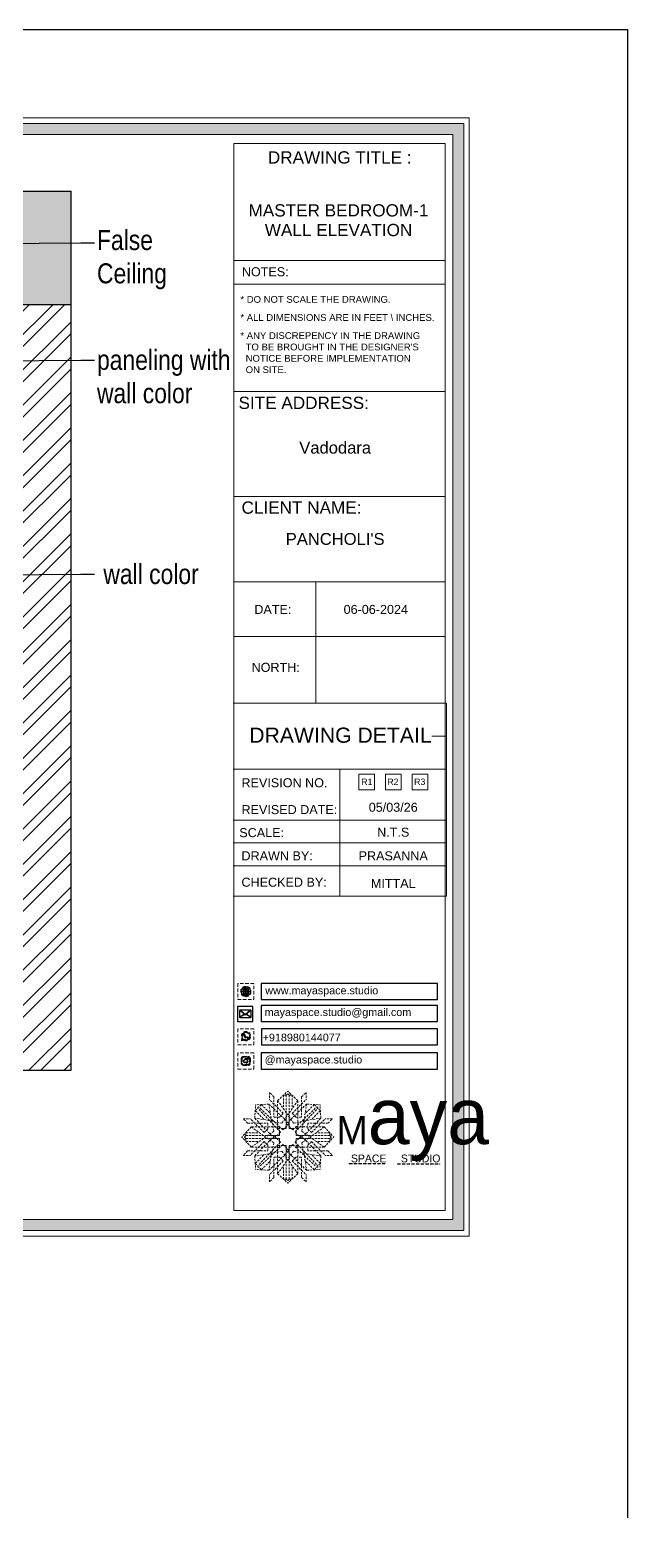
# Model space of a CAD drawing. Header units: millimetres. Extents: x 56222 to 3066687, y -650199 to -121287.
# Drawn here: x 131977 to 132066.8, y -183222.1 to -182999.6 of the extents above; entities that cross this region are included whole.
import ezdxf
from ezdxf import colors
from ezdxf.entities.mleader import LeaderData, LeaderLine
from ezdxf.enums import TextEntityAlignment as Align
from ezdxf.math import Vec2, Vec3

# ---------------------------------------------------------------- set-up
doc = ezdxf.new("R2010")
doc.units = ezdxf.units.MM
doc.header["$MEASUREMENT"] = 0
doc.linetypes.add('DASHEDX2', pattern=[1.5, 1, -0.5])
doc.layers.add('AR HATCH-7', color=7, linetype='Continuous')
for name, color, linetype, lineweight in [('Dimension', 10, 'DASHEDX2', 20), ('NAME PLATE', 7, 'Continuous', 25), ('SECTION ( SLAB PLine )', 104, 'Continuous', 30), ('Text', 7, 'Continuous', 15), ('TILE', 14, 'Continuous', 9), ('XX~SLAB ( BEAM )~ ( DIM )', 7, 'Continuous', 9)]:
    doc.layers.add(name, color=color, linetype=linetype, lineweight=lineweight)
doc.styles.add('Arial', font='arial.ttf')
doc.styles.get("Standard").update_dxf_attribs({"font": 'arial.ttf', "height": 6})
doc.styles.add('style4', font='ARIALN.TTF')

# ---------------------------------------------------------------- blocks, each defined once
blk = doc.blocks.new('FSFSF')
at = {"color": 42, "lineweight": 5, "true_color": 0xe0ac11}
for p, q in [((28600.03, 143.51), (28600.03, 140.16)), ((28602.15, 141.41), (28600.03, 143.51)), ((28606.47, 133.76), (28600.03, 140.16)), ((28602.15, 141.41), (28602.15, 131.95)), ((28603.86, 139.69), (28608.58, 144.08)), ((28603.86, 126.58), (28603.86, 139.69)), ((28603.86, 139.69), (28608.58, 133.02)), ((28607.9, 142.22), (28606.58, 142.22)), ((28606.58, 142.22), (28606.58, 135.84)), ((28607.9, 142.22), (28608.58, 142.85)), ((28607.9, 142.22), (28607.9, 126.58)), ((28613.31, 139.69), (28608.58, 144.08)), ((28609.27, 142.22), (28608.59, 142.85)), ((28613.31, 139.69), (28608.59, 133.02)), ((28609.27, 142.22), (28609.27, 126.58)), ((28609.27, 142.22), (28610.59, 142.22)), ((28610.59, 142.22), (28610.59, 135.84)), ((28610.7, 133.76), (28617.14, 140.16)), ((28613.31, 126.58), (28613.31, 139.69)), ((28615.02, 141.41), (28617.14, 143.51)), ((28615.02, 141.41), (28615.02, 131.95)), ((28617.14, 143.51), (28617.14, 140.16)), ((28593.19, 131.45), (28593.54, 137.71)), ((28593.19, 131.45), (28601.69, 122.67)), ((28601.25, 130.22), (28593.19, 131.45)), ((28593.39, 135), (28594.56, 136.12)), ((28593.39, 135), (28597.6, 130.78)), ((28599.8, 138.06), (28593.54, 137.71)), ((28595.12, 136.69), (28594.53, 136.69)), ((28594.56, 136.12), (28594.56, 136.71)), ((28605.17, 124.98), (28594.56, 136.12)), ((28596.24, 137.86), (28595.12, 136.69)), ((28606.27, 126.08), (28595.12, 136.69)), ((28596.24, 137.86), (28600.47, 133.65)), ((28601.03, 130), (28599.8, 138.06)), ((28599.8, 138.05), (28608.58, 129.56)), ((28604.75, 131.95), (28602.15, 131.95)), ((28606.47, 133.76), (28604.75, 131.95)), ((28605.86, 129.18), (28608.58, 133.02)), ((28617.37, 138.05), (28608.59, 129.56)), ((28611.31, 129.18), (28608.59, 133.02)), ((28610.7, 133.76), (28612.42, 131.95)), ((28610.9, 126.08), (28622.05, 136.69)), ((28612.02, 124.98), (28622.62, 136.12)), ((28612.42, 131.95), (28615.02, 131.95)), ((28623.99, 131.45), (28615.5, 122.67)), ((28615.94, 130.22), (28624, 131.45)), ((28616.14, 130), (28617.37, 138.06)), ((28620.93, 137.86), (28616.7, 133.65)), ((28617.37, 138.06), (28623.63, 137.71)), ((28623.8, 135), (28619.59, 130.78)), ((28620.93, 137.86), (28622.05, 136.69)), ((28622.05, 136.69), (28622.64, 136.69)), ((28622.62, 136.12), (28622.62, 136.71)), ((28623.8, 135), (28622.62, 136.12)), ((28624, 131.45), (28623.65, 137.71)), ((28591.56, 127.39), (28587.17, 122.66)), ((28587.73, 131.22), (28591.08, 131.22)), ((28589.84, 129.1), (28587.73, 131.22)), ((28589.03, 123.35), (28589.03, 124.67)), ((28589.03, 124.67), (28595.4, 124.67)), ((28589.84, 129.1), (28599.29, 129.1)), ((28597.49, 124.78), (28591.08, 131.22)), ((28604.66, 127.39), (28591.56, 127.39)), ((28591.56, 127.39), (28598.23, 122.67)), ((28597.49, 124.78), (28599.29, 126.5)), ((28602.07, 125.39), (28598.23, 122.67)), ((28599.29, 126.5), (28599.29, 129.1)), ((28605.86, 129.18), (28601.03, 130)), ((28602.07, 125.39), (28601.25, 130.22)), ((28605.17, 124.98), (28602.97, 122.67)), ((28603.68, 126.54), (28603.68, 127.39)), ((28604.66, 126.54), (28603.68, 126.54)), ((28604.71, 127.57), (28603.86, 127.57)), ((28607.9, 126.58), (28603.86, 126.58)), ((28604.66, 123.35), (28604.66, 127.39)), ((28604.7, 126.58), (28604.71, 127.57)), ((28606.27, 126.08), (28608.58, 128.27)), ((28607.9, 128.92), (28608.58, 129.56)), ((28607.9, 128.92), (28608.58, 128.27)), ((28609.27, 128.92), (28608.59, 129.56)), ((28609.27, 128.92), (28608.59, 128.27)), ((28610.9, 126.08), (28608.59, 128.27)), ((28609.27, 126.58), (28613.31, 126.58)), ((28611.31, 129.18), (28616.14, 130)), ((28612.02, 124.98), (28614.21, 122.67)), ((28612.46, 126.58), (28612.46, 127.57)), ((28612.46, 127.57), (28613.31, 127.57)), ((28612.52, 123.35), (28612.52, 127.39)), ((28612.52, 127.39), (28625.63, 127.39)), ((28612.52, 126.54), (28613.51, 126.54)), ((28613.51, 126.54), (28613.51, 127.39)), ((28615.12, 125.39), (28615.94, 130.22)), ((28615.12, 125.39), (28618.96, 122.67)), ((28627.34, 129.1), (28617.89, 129.1)), ((28617.89, 126.5), (28617.89, 129.1)), ((28619.7, 124.78), (28617.89, 126.5)), ((28625.63, 127.39), (28618.96, 122.67)), ((28619.7, 124.78), (28626.1, 131.22)), ((28628.16, 124.67), (28621.78, 124.67)), ((28625.63, 127.39), (28630.02, 122.66)), ((28629.45, 131.22), (28626.1, 131.22)), ((28627.34, 129.1), (28629.45, 131.22)), ((28628.16, 123.35), (28628.16, 124.67)), ((28591.56, 117.94), (28587.17, 122.66)), ((28589.03, 123.35), (28588.4, 122.67)), ((28589.03, 121.98), (28588.4, 122.65)), ((28589.03, 123.35), (28604.66, 123.35)), ((28589.03, 121.98), (28604.66, 121.98)), ((28589.03, 121.98), (28589.03, 120.66)), ((28589.03, 120.66), (28595.4, 120.66)), ((28597.49, 120.54), (28591.08, 114.11)), ((28591.56, 117.94), (28598.23, 122.65)), ((28604.66, 117.94), (28591.56, 117.94)), ((28593.19, 113.88), (28601.69, 122.65)), ((28605.17, 120.35), (28594.56, 109.2)), ((28606.27, 119.15), (28595.12, 108.54)), ((28597.49, 120.54), (28599.29, 118.83)), ((28602.07, 119.94), (28598.23, 122.65)), ((28599.29, 118.83), (28599.29, 116.23)), ((28602.07, 119.94), (28601.25, 115.1)), ((28602.33, 123.35), (28601.69, 122.67)), ((28602.33, 121.98), (28601.69, 122.65)), ((28602.33, 123.35), (28602.97, 122.67)), ((28602.33, 121.98), (28602.97, 122.65)), ((28605.17, 120.35), (28602.97, 122.65)), ((28604.66, 118.78), (28603.68, 118.78)), ((28603.68, 118.78), (28603.68, 117.94)), ((28607.9, 118.65), (28603.86, 118.65)), ((28603.86, 118.65), (28603.86, 105.54)), ((28604.71, 117.66), (28603.86, 117.66)), ((28604.66, 121.98), (28604.66, 117.94)), ((28604.7, 118.65), (28604.71, 117.66)), ((28606.27, 119.15), (28608.58, 116.96)), ((28607.9, 103.01), (28607.9, 118.65)), ((28610.9, 119.15), (28608.59, 116.96)), ((28609.27, 118.65), (28613.31, 118.65)), ((28609.27, 103.01), (28609.27, 118.65)), ((28610.9, 119.15), (28622.05, 108.54)), ((28612.02, 120.35), (28614.21, 122.65)), ((28612.02, 120.35), (28622.62, 109.2)), ((28612.46, 118.65), (28612.46, 117.66)), ((28612.46, 117.66), (28613.31, 117.66)), ((28628.16, 123.35), (28612.52, 123.35)), ((28612.52, 121.98), (28612.52, 117.94)), ((28628.16, 121.98), (28612.52, 121.98)), ((28612.52, 118.78), (28613.51, 118.78)), ((28612.52, 117.94), (28625.63, 117.94)), ((28613.31, 118.65), (28613.31, 105.54)), ((28613.51, 118.78), (28613.51, 117.94)), ((28614.85, 123.35), (28614.21, 122.67)), ((28614.85, 121.98), (28614.21, 122.65)), ((28614.85, 123.35), (28615.5, 122.67)), ((28614.85, 121.98), (28615.5, 122.65)), ((28615.12, 119.94), (28618.96, 122.65)), ((28615.12, 119.94), (28615.94, 115.1)), ((28623.99, 113.88), (28615.5, 122.65)), ((28619.7, 120.54), (28617.89, 118.83)), ((28617.89, 118.83), (28617.89, 116.23)), ((28625.63, 117.94), (28618.96, 122.65)), ((28619.7, 120.54), (28626.1, 114.11)), ((28628.16, 120.66), (28621.78, 120.66)), ((28625.63, 117.94), (28630.02, 122.66)), ((28628.16, 123.35), (28628.78, 122.67)), ((28628.16, 121.98), (28628.78, 122.65)), ((28628.16, 121.98), (28628.16, 120.66)), ((28589.84, 116.23), (28587.73, 114.11)), ((28587.73, 114.11), (28591.08, 114.11)), ((28589.84, 116.23), (28599.29, 116.23)), ((28601.25, 115.1), (28593.19, 113.87)), ((28593.19, 113.87), (28593.54, 107.62)), ((28593.39, 110.32), (28597.6, 114.55)), ((28596.24, 107.37), (28600.47, 111.58)), ((28599.8, 107.17), (28608.58, 115.67)), ((28601.03, 115.23), (28599.8, 107.17)), ((28606.47, 111.47), (28600.03, 105.07)), ((28605.86, 116.05), (28601.03, 115.23)), ((28602.15, 103.82), (28602.15, 113.27)), ((28604.75, 113.27), (28602.15, 113.27)), ((28603.86, 105.54), (28608.58, 112.21)), ((28606.47, 111.47), (28604.75, 113.27)), ((28605.86, 116.05), (28608.58, 112.21)), ((28607.9, 116.31), (28608.58, 116.96)), ((28607.9, 116.31), (28608.58, 115.67)), ((28609.27, 116.31), (28608.59, 116.96)), ((28609.27, 116.31), (28608.59, 115.67)), ((28611.31, 116.05), (28608.59, 112.21)), ((28617.37, 107.17), (28608.59, 115.67)), ((28613.31, 105.54), (28608.59, 112.21)), ((28610.7, 111.47), (28612.42, 113.27)), ((28610.7, 111.47), (28617.14, 105.07)), ((28611.31, 116.05), (28616.14, 115.23)), ((28612.42, 113.27), (28615.02, 113.27)), ((28615.02, 103.82), (28615.02, 113.27)), ((28615.94, 115.1), (28624, 113.87)), ((28616.14, 115.23), (28617.37, 107.17)), ((28620.93, 107.37), (28616.7, 111.58)), ((28627.34, 116.23), (28617.89, 116.23)), ((28623.8, 110.32), (28619.59, 114.55)), ((28624, 113.87), (28623.65, 107.62)), ((28629.45, 114.11), (28626.1, 114.11)), ((28627.34, 116.23), (28629.45, 114.11)), ((28593.39, 110.32), (28594.56, 109.2)), ((28599.8, 107.17), (28593.54, 107.52)), ((28595.12, 108.54), (28594.53, 108.54)), ((28594.56, 109.2), (28594.56, 108.61)), ((28596.24, 107.37), (28595.12, 108.54)), ((28600.03, 101.71), (28600.03, 105.07)), ((28602.15, 103.82), (28600.03, 101.71)), ((28603.86, 105.54), (28608.58, 101.15)), ((28606.58, 103.01), (28606.58, 109.38)), ((28613.31, 105.54), (28608.58, 101.15)), ((28610.59, 103.01), (28610.59, 109.38)), ((28615.02, 103.82), (28617.14, 101.71)), ((28617.14, 101.71), (28617.14, 105.07)), ((28617.37, 107.17), (28623.63, 107.52)), ((28620.93, 107.37), (28622.05, 108.54)), ((28622.05, 108.54), (28622.64, 108.54)), ((28623.8, 110.32), (28622.62, 109.2)), ((28622.62, 109.2), (28622.62, 108.61)), ((28607.9, 103.01), (28606.58, 103.01)), ((28607.9, 103.01), (28608.58, 102.38)), ((28609.27, 103.01), (28608.59, 102.38)), ((28609.27, 103.01), (28610.59, 103.01))]:
    blk.add_line(p, q, dxfattribs=at)
blk = doc.blocks.new('hgwg')
at = {"layer": 'Dimension', "true_color": 0xd39e00}
h = blk.add_hatch(color=42, dxfattribs=at)
h.dxf.hatch_style = 1
h.paths.add_polyline_path([(27505.71, 45.05), (27494.27, 45.05), (27494.27, 44.9), (27505.71, 44.9)])
h = blk.add_hatch(color=42, dxfattribs=at)
h.dxf.hatch_style = 1
h.paths.add_polyline_path([(27523.3, 44.9), (27509.68, 44.9), (27509.68, 44.75), (27523.3, 44.75)])
at = {"layer": 'Dimension', "color": 42, "true_color": 0xd39e00}
for p, q in [((27494.27, 45.05), (27505.71, 45.05)), ((27494.27, 44.9), (27494.27, 45.05)), ((27494.27, 44.9), (27505.71, 44.9)), ((27505.71, 45.05), (27505.71, 44.9)), ((27509.68, 44.9), (27523.3, 44.9)), ((27509.68, 44.9), (27509.68, 44.75)), ((27509.68, 44.75), (27523.3, 44.75)), ((27523.3, 44.75), (27523.3, 44.9))]:
    blk.add_line(p, q, dxfattribs=at)
at = {"layer": 'Dimension', "color": 42, "true_color": 0xd39e00, "attachment_point": 1}
for s, width, insert, char_height in [('{\\fCinzel|b0|i0|c0|p2;\\H1.5x;M\\fAmsterdam One|b0|i0|c0|p2;\\H2x;aya}', 85.3277, (27490.17, 69.17), 6), ('{\\fCinzel|b0|i0|c0|p0;SPACE     STUDIO}', 66.129, (27494.83, 47.86), 2.5)]:
    blk.add_mtext_dynamic_manual_height_columns(s, width=width, gutter_width=30, heights=[0], dxfattribs=dict(at, insert=insert, char_height=char_height))
blk = doc.blocks.new('QEGW4TG')
at = {"layer": 'Dimension', "true_color": 0x000000}
h = blk.add_hatch(color=18, dxfattribs=at)
h.dxf.hatch_style = 1
h.paths.add_polyline_path([(2.69, 1.93, 0.170513), (2.95, 1.97, 0.190337), (3.11, 2.18, 0.316231), (3.07, 2.28), (2.79, 2.37, 0.273721), (2.69, 2.34, 0.040749), (2.63, 2.27, -0.441282), (2.53, 2.25, -0.11828), (2.06, 2.64, -0.441282), (2.07, 2.74, 0.040749), (2.13, 2.81, 0.290083), (2.14, 2.92), (2.01, 3.18, 0.316231), (1.91, 3.2, 0.190337), (1.73, 3, 0.170513), (1.72, 2.74, 0.252784)], flags=0)
h.paths.add_polyline_path([(1.19, 1.98), (1.03, 1.3, 0.550912), (1.11, 1.23), (1.75, 1.39, 6.344125)])
h.paths.add_polyline_path([(1.81, 1.7), (1.4, 1.6), (1.5, 2.03, -9.071339)], flags=16)
h.paths.add_polyline_path([(3.11, 2.16, -0.17811), (2.95, 1.97, -0.170513), (2.69, 1.93, -0.252784), (1.72, 2.74, -0.170513), (1.73, 3, -0.17811), (1.89, 3.19, -0.370089), (2.01, 3.18), (2.14, 2.92, -0.307185), (2.13, 2.8, -0.041087), (2.06, 2.73, 0.321676), (2.05, 2.65, 0.126524), (2.55, 2.24, 0.312216), (2.62, 2.26, -0.041087), (2.68, 2.34, -0.290673), (2.79, 2.37), (3.07, 2.28, -0.370089)], flags=0)
h = blk.add_hatch(color=18, dxfattribs=at)
h.dxf.hatch_style = 1
h.paths.add_polyline_path([(2.79, 2.37, 0.273721), (2.69, 2.34, 0.040749), (2.63, 2.27, -0.441282), (2.53, 2.25, -0.11828), (2.06, 2.64, -0.441282), (2.07, 2.74, 0.040749), (2.13, 2.81, 0.290083), (2.14, 2.92), (2.01, 3.18, 0.316231), (1.91, 3.2, 0.190337), (1.73, 3, 0.170513), (1.72, 2.74, 0.252784), (2.69, 1.93, 0.170513), (2.95, 1.97, 0.190337), (3.11, 2.18, 0.316231), (3.07, 2.28)])
for p, q in [((1.19, 1.98), (1.03, 1.3)), ((1.1, 1.23), (1.75, 1.39)), ((1.5, 2.03), (1.4, 1.6)), ((1.4, 1.6), (1.81, 1.7)), ((2.01, 3.18), (2.14, 2.92)), ((3.07, 2.28), (2.8, 2.36))]:
    blk.add_line(p, q)
blk.add_lwpolyline([(0, 0), (4.68, 0), (4.68, 4.68), (0, 4.68)], close=True)
for centre, radius, start, end in [((1.09, 1.29), 0.0598, 164.8483, 282.1458), ((2.39, 2.56), 1.34, 241.4727, 205.6422), ((2.39, 2.56), 1.04, 235.9962, 210.8333), ((2.09, 2.87), 0.39, 159.7007, 198.4072), ((2.96, 3.23), 1.33, 201.4218, 258.1669), ((2.07, 2.87), 0.364, 118.9685, 159.3648), ((1.94, 3.12), 0.0896, 41.8985, 123.1344), ((2.11, 2.68), 0.066, 135.9932, 224.8892), ((1.67, 3.16), 0.586, 312.4617, 321.8728), ((3.12, 3.42), 1.31, 216.5455, 243.5279), ((2.05, 2.87), 0.104, 320.3924, 28.6971), ((2.57, 2.3), 0.066, 234.2482, 323.1441), ((3.11, 1.94), 0.586, 137.2645, 146.6756), ((2.76, 2.27), 0.104, 70.4402, 138.745), ((2.75, 2.31), 0.39, 260.7301, 299.4366), ((2.76, 2.29), 0.364, 299.7725, 340.1688), ((3.03, 2.2), 0.0896, 336.0029, 57.2388)]:
    blk.add_arc(centre, radius, start, end)
blk = doc.blocks.new('ASGERG')
at = {"layer": 'Dimension', "true_color": 0x000000}
h = blk.add_hatch(color=18, dxfattribs=at)
h.dxf.hatch_style = 1
h.paths.add_polyline_path([(0.99, 1.7, 0.353872), (1.69, 1.03), (2.96, 1.03, 0.353872), (3.66, 1.7), (3.66, 2.99, 0.353872), (2.96, 3.67), (1.69, 3.67, 0.353872), (0.99, 2.99)])
h.paths.add_polyline_path([(1.27, 2.97, -0.353872), (1.72, 3.4), (2.94, 3.4, -0.353872), (3.38, 2.97), (3.38, 1.72, -0.353872), (2.94, 1.3), (1.72, 1.3, -0.353872), (1.27, 1.72)], flags=16)
h.paths.add_polyline_path([(3.02, 2.35, -1), (1.64, 2.35, -1)], flags=0)
h.paths.add_polyline_path([(2.74, 2.35, -1), (1.92, 2.35, -1)], flags=0)
h.paths.add_polyline_path([(2.86, 3.02, -1), (3.19, 3.02, -1)], flags=0)
h.paths.add_polyline_path([(1.64, 2.35, 1), (3.02, 2.35, 1)], flags=0)
h = blk.add_hatch(color=18, dxfattribs=at)
h.dxf.hatch_style = 1
h.paths.add_polyline_path([(1.64, 2.35, 1), (3.02, 2.35, 1)])
h.paths.add_polyline_path([(2.74, 2.35, -1), (1.92, 2.35, -1)], flags=16)
h = blk.add_hatch(color=18, dxfattribs=at)
h.dxf.hatch_style = 1
h.paths.add_polyline_path([(3.19, 3.02, 1), (2.86, 3.02, 1)])
for p, q in [((0.99, 2.99), (0.99, 1.7)), ((1.27, 2.97), (1.27, 1.72)), ((1.69, 3.67), (2.96, 3.67)), ((1.69, 1.03), (2.96, 1.03)), ((2.94, 3.4), (1.72, 3.4)), ((2.94, 1.3), (1.72, 1.3)), ((3.38, 2.97), (3.38, 1.72)), ((3.66, 2.99), (3.66, 1.7))]:
    blk.add_line(p, q)
blk.add_lwpolyline([(0, 0), (4.68, 0), (4.68, 4.68), (0, 4.68)], close=True)
for centre, radius in [((2.33, 2.35), 0.694), ((2.33, 2.35), 0.414), ((3.02, 3.02), 0.168)]:
    blk.add_circle(centre, radius)
for centre, radius, start, end in [((1.76, 2.89), 0.778, 94.8631, 172.8127), ((1.76, 1.8), 0.778, 187.1873, 265.1369), ((1.76, 2.91), 0.491, 94.8631, 172.8127), ((1.76, 1.78), 0.491, 187.1873, 265.1369), ((2.9, 2.91), 0.491, 7.1873, 85.1369), ((2.9, 1.78), 0.491, 274.8631, 352.8127), ((2.89, 2.89), 0.778, 7.1873, 85.1369), ((2.89, 1.8), 0.778, 274.8631, 352.8127)]:
    blk.add_arc(centre, radius, start, end)
blk = doc.blocks.new('DTGWEGEARG')
at = {"layer": 'Dimension', "true_color": 0x000000}
h = blk.add_hatch(color=18, dxfattribs=at)
h.dxf.hatch_style = 1
h.paths.add_polyline_path([(3.83, 2.34, 1), (0.85, 2.34, 1)])
h.paths.add_polyline_path([(2.51, 1.01, 0.105795), (2.96, 1.58, -0.055205), (3.3, 1.41, -0.169822)], flags=16)
h.paths.add_polyline_path([(2.41, 1.12), (2.41, 1.69, -0.058279), (2.81, 1.63, -0.103353)], flags=16)
h.paths.add_polyline_path([(2.26, 1.13, -0.101741), (1.87, 1.63, -0.057171), (2.26, 1.69)], flags=16)
h.paths.add_polyline_path([(2.17, 1.01, -0.169822), (1.38, 1.41, -0.055205), (1.72, 1.58, 0.105795)], flags=16)
h.paths.add_polyline_path([(3.02, 1.72, 0.081336), (3.13, 2.27), (3.68, 2.27, -0.152069), (3.4, 1.52, 0.05687)], flags=16)
h.paths.add_polyline_path([(2.87, 1.77, 0.061945), (2.41, 1.84), (2.41, 2.27), (2.98, 2.27, -0.081344)], flags=16)
h.paths.add_polyline_path([(2.26, 1.84, 0.060923), (1.8, 1.77, -0.081344), (1.7, 2.27), (2.26, 2.27)], flags=16)
h.paths.add_polyline_path([(1.66, 1.72, 0.05687), (1.28, 1.52, -0.152069), (1, 2.27), (1.55, 2.27, 0.081336)], flags=16)
h.paths.add_polyline_path([(2.41, 2.42), (2.41, 2.83, 0.061945), (2.87, 2.91, -0.080009), (2.98, 2.42)], flags=16)
h.paths.add_polyline_path([(3.13, 2.42, 0.080116), (3.02, 2.96, 0.05687), (3.4, 3.16, 0.028258), (3.3, 3.27, -0.055205), (2.96, 3.1, 0.105795), (2.51, 3.67, -0.36029), (3.68, 2.42)], flags=16)
h.paths.add_polyline_path([(2.26, 2.42), (1.7, 2.42, -0.080009), (1.8, 2.91, 0.060923), (2.26, 2.84)], flags=16)
h.paths.add_polyline_path([(1.55, 2.42), (1, 2.42, -0.150466), (1.28, 3.16, 0.05687), (1.66, 2.96, 0.080116)], flags=16)
h.paths.add_polyline_path([(2.41, 2.98), (2.41, 3.56, -0.103353), (2.81, 3.05, -0.058279)], flags=16)
h.paths.add_polyline_path([(2.26, 2.99, -0.057171), (1.87, 3.05, -0.101741), (2.26, 3.55)], flags=16)
h.paths.add_polyline_path([(1.72, 3.1, -0.055205), (1.38, 3.27, -0.169822), (2.17, 3.67, 0.105795)], flags=16)
blk.add_lwpolyline([(0, 0), (4.68, 0), (4.68, 4.68), (0, 4.68)], close=True)
at = {"layer": 'Dimension', "color": 18, "true_color": 0x000000}
for p, q in [((1, 2.42), (1.55, 2.42)), ((1, 2.27), (1.55, 2.27)), ((1.7, 2.42), (2.26, 2.42)), ((1.7, 2.27), (2.26, 2.27)), ((2.26, 3.55), (2.26, 2.99)), ((2.26, 2.84), (2.26, 2.42)), ((2.26, 2.27), (2.26, 1.84)), ((2.26, 1.69), (2.26, 1.13)), ((2.41, 3.56), (2.41, 2.98)), ((2.41, 2.83), (2.41, 2.42)), ((2.41, 2.42), (2.98, 2.42)), ((2.41, 2.27), (2.98, 2.27)), ((2.41, 2.27), (2.41, 1.84)), ((2.41, 1.69), (2.41, 1.12)), ((3.13, 2.42), (3.68, 2.42)), ((3.13, 2.27), (3.68, 2.27))]:
    blk.add_line(p, q, dxfattribs=at)
blk.add_circle((2.34, 2.34), 1.49, dxfattribs=at)
for centre, radius, start, end in [((2.34, 2.34), 1.34, 142.3819, 176.6093), ((2.34, 2.34), 1.34, 183.0315, 217.6181), ((2.34, 4.74), 1.9, 236.1399, 249.1595), ((2.34, -0.06), 1.9, 110.8405, 123.8601), ((2.34, 2.34), 1.34, 97.3549, 135.9073), ((2.34, 4.74), 1.75, 236.7417, 249.3811), ((2.34, -0.06), 1.75, 110.6189, 123.2583), ((2.34, 2.34), 1.34, 224.0927, 262.6451), ((3.28, 2.34), 1.73, 159.0567, 177.3789), ((3.28, 2.34), 1.73, 182.3435, 200.9433), ((3.28, 2.34), 1.58, 158.8325, 177.1302), ((3.28, 2.34), 1.58, 182.5658, 201.1675), ((3.28, 2.34), 1.73, 129.9301, 154.0867), ((3.28, 2.34), 1.73, 205.9133, 230.0699), ((2.34, 4.74), 1.9, 253.6799, 267.6253), ((2.34, -0.06), 1.9, 92.3747, 106.3201), ((3.28, 2.34), 1.58, 130.1073, 153.3446), ((2.34, 4.74), 1.75, 254.3336, 267.422), ((2.34, -0.06), 1.75, 92.578, 105.6664), ((3.28, 2.34), 1.58, 206.6554, 229.8927), ((1.4, 2.34), 1.58, 26.6554, 50.2584), ((2.34, 4.74), 1.75, 272.3248, 285.6664), ((2.34, 4.74), 1.9, 272.1415, 286.3201), ((2.34, -0.06), 1.9, 73.6799, 87.8585), ((2.34, -0.06), 1.75, 74.3336, 87.6752), ((1.4, 2.34), 1.58, 309.7416, 333.3446), ((2.34, 2.34), 1.34, 3.3907, 82.6451), ((1.4, 2.34), 1.73, 25.9133, 50.0699), ((1.4, 2.34), 1.73, 309.9301, 334.0867), ((2.34, 2.34), 1.34, 277.3549, 315.9073), ((1.4, 2.34), 1.58, 2.8698, 21.1675), ((1.4, 2.34), 1.58, 338.8325, 357.4342), ((2.34, 4.74), 1.75, 290.6189, 303.2583), ((2.34, -0.06), 1.75, 56.7417, 69.3811), ((2.34, 4.74), 1.9, 290.8405, 303.8601), ((1.4, 2.34), 1.73, 2.6211, 20.9433), ((1.4, 2.34), 1.73, 339.0567, 357.6565), ((2.34, -0.06), 1.9, 56.1399, 69.1595), ((2.34, 2.34), 1.34, 322.3819, 356.9685)]:
    blk.add_arc(centre, radius, start, end, dxfattribs=at)

msp = doc.modelspace()

# ---------------------------------------------------------------- hatches: boundary and pattern name
at = {"layer": 'AR HATCH-7', "lineweight": 0, "true_color": 0x939598}
h = msp.add_hatch(dxfattribs=at)
h.set_pattern_fill('AR-CONC', color=252, angle=45)
h.set_pattern_definition([(95, (0, 0), (5.51551999, 4.62807079), [0.75, -8.25]), (40, (0, 0), (-6.29992167, 4.3376815), [0.6, -6.6]), (145.4514445, (0.4596, 0.386), (-0.78440164, 8.96575221), [0.63740192, -7.01142112]), (91.1842, (-1.414, 1.414), (8.71693388, 6.37613776), [1.125, -12.375]), (141.6356355, (-0.688, 1.946), (-0.2790007, 13.4971167), [0.9561034, -10.5171376]), (36.184164, (-1.414, 1.414), (-0.2790007, 13.4971167), [0.9, -9.9]), (66, (-0.3536, 1.768), (7.06771572, 1.37382476), [0.75, -8.25]), (11, (-0.3536, 1.768), (-3.40708593, 6.84808435), [0.6, -6.6]), (116.4514447, (0.2354, 1.882), (3.66062975, 8.22190906), [0.6374019, -7.01142112]), (82.5, (0, 0), (-2.267931853, 2.439898176), [0, -6.52, 0, -6.7, 0, -6.625]), (52.5, (0, 0), (-0.92872942, 4.6490945), [0, -3.82, 0, -6.37, 0, -2.525]), (12.5, (-1.5768, -1.5768), (3.934181673, 3.615207618), [0, -2.5, 0, -7.8, 0, -10.35]), (2.5, (-2.284, -2.284), (3.41589983, 4.83159807), [0, -3.25, 0, -5.18, 0, -7.35])])
h.paths.add_polyline_path([(131983.236, -183023.849), (131816.736, -183023.849), (131816.736, -183040.849), (131825.736, -183040.849), (131825.736, -183028.849), (131974.236, -183028.849), (131974.236, -183031.709), (131983.236, -183031.634)])
h.paths.add_polyline_path([(131983.236, -183031.634), (131974.236, -183031.709), (131974.236, -183040.849), (131983.236, -183040.849)])
at = {"layer": 'AR HATCH-7', "lineweight": 9, "true_color": 0x939598}
h = msp.add_hatch(dxfattribs=at)
h.set_pattern_fill('ANSI32', color=252, scale=10)
h.paths.add_polyline_path([(131983.236, -183040.849), (131974.236, -183040.849), (131974.236, -183049.29), (131983.236, -183049.215)])
h.paths.add_polyline_path([(131983.236, -183049.215), (131974.236, -183049.29), (131974.236, -183081.45), (131983.236, -183081.375)])
h.paths.add_polyline_path([(131983.236, -183081.375), (131974.236, -183081.45), (131974.236, -183155.849), (131983.236, -183155.849)])
h.paths.add_polyline_path([(131821.236, -183040.849), (131816.736, -183040.849), (131816.736, -183155.849), (131821.236, -183155.849)])
at = {"layer": 'Dimension', "linetype": 'Continuous', "true_color": 0xd39e00}
h = msp.add_hatch(color=42, dxfattribs=at)
h.paths.add_polyline_path([(131805.991, -183013.676), (131805.991, -183179.93), (132042.19, -183179.93), (132042.19, -183013.676)])
h.paths.add_polyline_path([(131807.649, -183015.333), (132040.532, -183015.333), (132040.532, -183178.273), (131807.649, -183178.273)], flags=16)
at = {"layer": 'Dimension', "true_color": 0x000000}
h = msp.add_hatch(color=18, dxfattribs=at)
h.dxf.hatch_style = 1
h.paths.add_polyline_path([(132010.082, -183147.991, 0.4142136), (132010.258, -183147.815), (132010.258, -183146.935, 0.4142136), (132010.082, -183146.759), (132008.684, -183146.759, 0.4142136), (132008.508, -183146.935), (132008.508, -183147.815, 0.4142136), (132008.684, -183147.991)])
h.paths.add_polyline_path([(132009.513, -183147.461), (132010.16, -183147.893, -0.1989124), (132010.082, -183147.925), (132008.684, -183147.925, -0.1989124), (132008.606, -183147.893), (132009.253, -183147.461), (132009.383, -183147.583)], flags=16)
h.paths.add_polyline_path([(132009.383, -183147.492), (132008.671, -183146.826, -0.0287833), (132008.684, -183146.825), (132010.082, -183146.825, -0.0287833), (132010.095, -183146.826)], flags=16)
h.paths.add_polyline_path([(132009.563, -183147.415), (132010.159, -183146.856, -0.2024819), (132010.192, -183146.935), (132010.192, -183147.815, -0.043076), (132010.191, -183147.834)], flags=16)
h.paths.add_polyline_path([(132009.204, -183147.415), (132008.576, -183147.834, -0.043076), (132008.574, -183147.815), (132008.574, -183146.935, -0.2024819), (132008.607, -183146.856)], flags=16)

# ---------------------------------------------------------------- linework, layer by layer
at = {"color": 18, "true_color": 0x000000}
for points in [[(132011.781, -183145.235), (132038.247, -183145.235), (132038.247, -183142.816), (132011.781, -183142.816)], [(132011.781, -183148.536), (132038.247, -183148.536), (132038.247, -183146.117), (132011.781, -183146.117)], [(132011.793, -183152.058), (132038.247, -183152.058), (132038.247, -183149.639), (132011.793, -183149.639)], [(132011.781, -183155.663), (132038.247, -183155.663), (132038.247, -183153.245), (132011.781, -183153.245)]]:
    msp.add_lwpolyline(points, close=True, dxfattribs=at)
msp.add_lwpolyline([(132008.232, -183148.554), (132010.532, -183148.554), (132010.532, -183146.254), (132008.232, -183146.254)], close=True)
at = {"layer": 'Dimension', "color": 42, "linetype": 'Continuous', "true_color": 0xd39e00}
for p, q in [((132039.41, -183034.235), (132007.672, -183034.235)), ((132039.41, -183037.81), (132007.672, -183037.81)), ((132039.41, -183053.941), (132007.672, -183053.941)), ((132039.41, -183069.673), (132007.672, -183069.673)), ((132039.41, -183082.491), (132007.672, -183082.491)), ((132019.952, -183082.491), (132019.952, -183100.712)), ((132039.41, -183090.739), (132007.672, -183090.739)), ((132039.602, -183100.712), (132007.574, -183100.712)), ((132039.602, -183100.712), (132039.602, -183129.721)), ((132037.393, -183105.685), (132039.602, -183105.685)), ((132007.574, -183110.658), (132039.602, -183110.658)), ((132023.588, -183129.721), (132023.588, -183110.658)), ((132039.602, -183118.283), (132007.574, -183118.283)), ((132039.602, -183121.718), (132007.574, -183121.718)), ((132039.602, -183125.152), (132007.574, -183125.152)), ((132007.574, -183129.721), (132039.602, -183129.721))]:
    msp.add_line(p, q, dxfattribs=at)
at = {"layer": 'Dimension', "color": 18, "linetype": 'Continuous', "true_color": 0x000000}
for p, q in [((132008.508, -183146.935), (132008.508, -183147.815)), ((132008.574, -183146.935), (132008.574, -183147.815)), ((132008.576, -183147.834), (132009.204, -183147.415)), ((132008.606, -183147.893), (132009.253, -183147.461)), ((132008.607, -183146.856), (132009.204, -183147.415)), ((132008.671, -183146.826), (132009.383, -183147.492)), ((132008.684, -183146.759), (132010.082, -183146.759)), ((132008.684, -183146.825), (132010.082, -183146.825)), ((132008.684, -183147.925), (132010.082, -183147.925)), ((132008.684, -183147.991), (132010.082, -183147.991)), ((132009.253, -183147.461), (132009.383, -183147.583)), ((132009.383, -183147.492), (132010.095, -183146.826)), ((132009.383, -183147.583), (132009.513, -183147.461)), ((132010.16, -183147.893), (132009.513, -183147.461)), ((132009.563, -183147.415), (132010.159, -183146.856)), ((132010.191, -183147.834), (132009.563, -183147.415)), ((132010.192, -183146.935), (132010.192, -183147.815)), ((132010.258, -183146.935), (132010.258, -183147.815))]:
    msp.add_line(p, q, dxfattribs=at)
at = {"layer": 'Dimension', "color": 42, "linetype": 'Continuous', "true_color": 0xd39e00}
for points in [[(131805.162, -183012.847), (132043.019, -183012.847), (132043.019, -183180.759), (131805.162, -183180.759)], [(131805.991, -183013.676), (132042.19, -183013.676), (132042.19, -183179.93), (131805.991, -183179.93)], [(131807.649, -183015.333), (132040.532, -183015.333), (132040.532, -183178.273), (131807.649, -183178.273)], [(132026.423, -183111.396), (132028.76, -183111.396), (132028.76, -183113.733), (132026.423, -183113.733)], [(132030.427, -183111.396), (132032.764, -183111.396), (132032.764, -183113.733), (132030.427, -183113.733)], [(132034.43, -183111.396), (132036.767, -183111.396), (132036.767, -183113.733), (132034.43, -183113.733)]]:
    msp.add_lwpolyline(points, close=True, dxfattribs=at)
at = {"layer": 'Dimension', "color": 42, "linetype": 'ByBlock', "true_color": 0xd39e00}
msp.add_lwpolyline([(132007.672, -183176.908), (132007.672, -183016.698), (132039.41, -183016.698), (132039.41, -183176.908)], close=True, dxfattribs=at)
at = {"layer": 'Dimension', "color": 18, "true_color": 0x000000}
for centre, radius, start, end in [((132008.684, -183146.935), 0.176, 90, 180), ((132008.684, -183147.815), 0.176, 180, 270), ((132008.684, -183146.935), 0.11, 134.21354, 180), ((132008.684, -183147.815), 0.11, 180, 189.86619), ((132008.684, -183147.815), 0.11, 224.99995, 270), ((132008.684, -183146.935), 0.11, 90, 96.59481), ((132010.082, -183146.935), 0.176, 0, 90), ((132010.082, -183146.935), 0.11, 83.40519, 90), ((132010.082, -183147.815), 0.176, 270, 0), ((132010.082, -183147.815), 0.11, 270, 315.00005), ((132010.082, -183146.935), 0.11, 0, 45.78646), ((132010.082, -183147.815), 0.11, 350.13381, 0)]:
    msp.add_arc(centre, radius, start, end, dxfattribs=at)
at = {"layer": 'SECTION ( SLAB PLine )', "color": 1}
for p, q in [((131816.736, -183023.849), (131983.236, -183023.849)), ((131983.236, -183040.849), (131983.236, -183023.849)), ((131974.236, -183040.849), (131983.236, -183040.849))]:
    msp.add_line(p, q, dxfattribs=at)
at = {"layer": 'TILE', "color": 242, "lineweight": 30, "true_color": 0xcd2027}
msp.add_lwpolyline([(131001.376, -182999.587), (132066.755, -182999.587), (132066.755, -183428.425), (131001.376, -183428.425)], close=True, dxfattribs=at)
at = {"layer": 'XX~SLAB ( BEAM )~ ( DIM )', "lineweight": 30}
for p, q in [((131983.236, -183155.849), (131983.236, -183040.849)), ((131816.736, -183155.849), (131983.236, -183155.849))]:
    msp.add_line(p, q, dxfattribs=at)

# ---------------------------------------------------------------- block references
at = {"layer": 'Dimension', "color": 42, "true_color": 0xd39e00}
for name, p, xscale, yscale, zscale in [('DTGWEGEARG', (132008.244, -183145.235), 0.5170916748881188, 0.5170916748881188, 0.5170916748881188), ('QEGW4TG', (132008.257, -183152.058), 0.5170916748881188, 0.5170916748881188, 0.5170916748881188), ('ASGERG', (132008.244, -183155.663), 0.5170916748881188, 0.5170916748881188, 0.5170916748881188), ('FSFSF', (122812.438, -183205.342), 0.321697858218787, 0.321697858218787, 0.321697858218787), ('hgwg', (119117.336, -183190.979), 0.4694669529921514, 0.4694669529921514, 0.4694669529921514)]:
    msp.add_blockref(name, p, dxfattribs=dict(at, xscale=xscale, yscale=yscale, zscale=zscale))

# ---------------------------------------------------------------- texts
at = {"color": 18, "true_color": 0x000000, "char_height": 1.1562, "attachment_point": 1}
for s, width, gutter_width, insert in [('www.mayaspace.studio', 7.76439, 6.495, (132012.378, -183143.288)), ('mayaspace.studio@gmail.com', 4.84397, 4.052, (132012.286, -183146.55)), ('+918980144077', 18.88922, 4.052, (132011.987, -183150.353)), ('@mayaspace.studio', 4.84397, 4.052, (132012.286, -183153.677))]:
    msp.add_mtext_dynamic_manual_height_columns(s, width=width, gutter_width=gutter_width, heights=[0], dxfattribs=dict(at, insert=insert))
at = {"layer": 'NAME PLATE', "style": 'Arial'}
for s, height, p in [('DRAWING TITLE : ', 1.84127, (132023.917, -183019.696)), ('MASTER BEDROOM-1', 1.84127, (132023.375, -183027.646)), ('WALL ELEVATION', 1.84127, (132023.382, -183030.596)), ('NOTES:', 1.3529, (132012.38, -183036.62)), ('SITE ADDRESS:', 1.84127, (132018.153, -183056.55)), ('Vadodara', 1.7799, (132022.875, -183063.25)), ('CLIENT NAME:', 1.84127, (132017.818, -183072.281)), ("PANCHOLI'S", 1.7799, (132022.875, -183076.956)), ('DATE:', 1.3529, (132013.515, -183087.328)), ('06-06-2024', 1.3529, (132028.976, -183087.328)), ('NORTH:', 1.3529, (132013.946, -183096.025)), ('DRAWING DETAIL', 2.27641, (132023.663, -183106.672)), ('REVISION NO.', 1.35288, (132015.262, -183113.354)), ('REVISED DATE: ', 1.35288, (132016.26, -183117.388)), ('SCALE:', 1.3529, (132011.836, -183120.848)), ('DRAWN BY:', 1.3529, (132014.158, -183124.325)), ('PRASANNA', 1.3529, (132031.595, -183124.33)), ('CHECKED BY:', 1.35288, (132015.209, -183128.293)), ('MITTAL', 1.3529, (132031.595, -183128.473))]:
    msp.add_text(s, height=height, dxfattribs=at).set_placement(p, align=Align.CENTER)
for s, p in [('R1', (132026.781, -183113.005)), ('R2', (132030.698, -183113.005))]:
    msp.add_text(s, height=0.9537, dxfattribs=at).set_placement(p)
at = {"layer": 'NAME PLATE', "char_height": 1.02322, "width": 39.53248, "attachment_point": 1, "style": 'Arial'}
for s, insert in [('* DO NOT SCALE THE DRAWING.', (132008.641, -183039.581)), ('* ALL DIMENSIONS ARE IN FEET \\\\ INCHES.', (132008.641, -183042.302)), ("* ANY DISCREPENCY IN THE DRAWING \\P  TO BE BROUGHT IN THE DESIGNER'S\\P  NOTICE BEFORE IMPLEMENTATION \\P  ON SITE.", (132008.641, -183045.023))]:
    msp.add_mtext(s, dxfattribs=dict(at, insert=insert))
at = {"layer": 'NAME PLATE', "lineweight": 0, "attachment_point": 2, "style": 'Arial'}
for s, insert, char_height, width in [('R3', (132035.57, -183112.047), 0.9537, 1.86142), ('05/03/26', (132031.595, -183115.682), 1.3529, 11.72429), ('N.T.S', (132031.595, -183119.427), 1.3529, 2.64046)]:
    msp.add_mtext(s, dxfattribs=dict(at, insert=insert, char_height=char_height, width=width))

# ---------------------------------------------------------------- leaders
at = {"layer": 'Text', "color": 1, "lineweight": 0, "ltscale": 20}
ml = msp.add_multileader_mtext('Standard', dxfattribs=at)
ml.set_content('False \\PCeiling', color=1, style='style4')
ml.set_leader_properties()
ml.build(insert=Vec2(0, 0))
ml.multileader.update_dxf_attribs({"dogleg_length": 2.025, "arrow_head_size": 2})
ctx = ml.context
ctx.base_point, ctx.char_height, ctx.arrow_head_size, ctx.landing_gap_size, ctx.plane_origin = Vec3(131986.709, -183031.622), 3, 2, 0.4, Vec3(131919.673, -183031.622)
notes = []
notes.append((ctx, [(0, (1, 1, 0), (131984.684, -183031.622), (1, 0), 2.025, [(0, [(131961.899, -183031.812)], 0, [])])]))
ctx.mtext.insert = Vec3(131987.109, -183029.681)
ml = msp.add_multileader_mtext('Standard', dxfattribs=at)
ml.set_content('paneling with \\Pwall color ', color=1, style='style4')
ml.set_leader_properties()
ml.build(insert=Vec2(0, 0))
ml.multileader.update_dxf_attribs({"dogleg_length": 2.025, "arrow_head_size": 2})
ctx = ml.context
ctx.base_point, ctx.char_height, ctx.arrow_head_size, ctx.landing_gap_size, ctx.plane_origin = Vec3(131986.709, -183049.203), 3, 2, 0.4, Vec3(131919.673, -183049.203)
notes.append((ctx, [(0, (1, 1, 0), (131984.684, -183049.203), (1, 0), 2.025, [(0, [(131961.899, -183049.392)], 0, [])])]))
ctx.mtext.insert = Vec3(131987.109, -183047.678)
ml = msp.add_multileader_mtext('Standard', dxfattribs=at)
ml.set_content(' wall color ', color=1, style='style4')
ml.set_leader_properties()
ml.build(insert=Vec2(0, 0))
ml.multileader.update_dxf_attribs({"dogleg_length": 2.025, "arrow_head_size": 2})
ctx = ml.context
ctx.base_point, ctx.char_height, ctx.arrow_head_size, ctx.landing_gap_size, ctx.plane_origin = Vec3(131986.709, -183081.363), 3, 2, 0.4, Vec3(131919.673, -183081.363)
notes.append((ctx, [(0, (1, 1, 0), (131984.684, -183081.363), (1, 0), 2.025, [(0, [(131961.899, -183081.552)], 0, [])])]))
ctx.mtext.insert = Vec3(131987.109, -183079.838)
for ctx, leaders in notes:
    for number, flags, end, landing, length, lines in leaders:
        leader = LeaderData()
        leader.index, (leader.has_last_leader_line, leader.has_dogleg_vector, leader.attachment_direction) = number, flags
        leader.last_leader_point, leader.dogleg_vector, leader.dogleg_length = Vec3(end), Vec3(landing), length
        for number, points, colour, breaks in lines:
            line = LeaderLine()
            line.index, line.vertices, line.color, line.breaks = number, Vec3.list(points), colors.encode_raw_color(colour), breaks
            leader.lines.append(line)
        ctx.leaders.append(leader)

doc.saveas('drawing.dxf')
